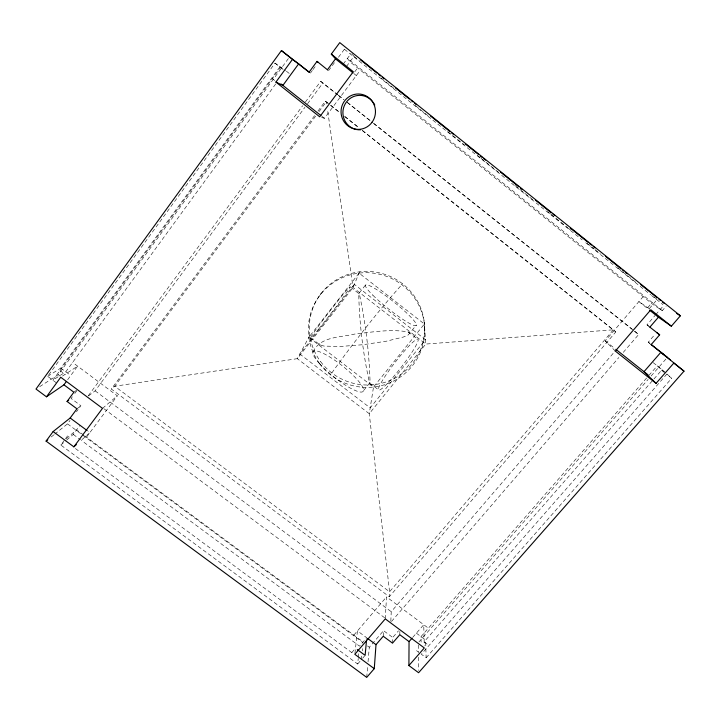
<?xml version="1.0" encoding="UTF-8"?>
<svg xmlns="http://www.w3.org/2000/svg" width="720" height="720" viewBox="0 0 720 720"><rect width="100%" height="100%" fill="white"/><g stroke="black" fill="none" stroke-linecap="round" stroke-linejoin="round"><path stroke-width="0.54" stroke-dasharray="3.6 2.7" d="M399.798 634.725L399.879 631.386M392.508 643.131L392.733 637.479L398.493 630.819M363.546 390.618L370.071 382.527C369.234 352.836 365.607 322.992 359.37 293.958L350.01 286.695M390.816 621.261L391.239 611.703L614.952 351.288M314.577 115.632L111.303 389.016L389.313 596.763L389.565 591.777L369.252 413.703L373.896 384.66M385.272 618.876L386.514 596.907L428.382 628.182M383.247 636.255L383.58 630.675L392.733 637.479M366.714 677.385L367.668 666.234M368.046 661.77L369.288 647.271L383.58 630.675M365.373 285.183L358.74 293.634C359.361 323.541 363.015 353.745 369.531 382.95L378.855 390.105M361.395 659.691L361.827 655.263M362.268 650.835L362.484 648.621M83.799 435.168L76.644 429.876L64.287 440.325L60.795 445.032L357.669 664.002L358.254 658.431M358.371 657.315L358.839 652.86M354.933 653.31L357.462 630.909L366.741 637.785L359.541 646.173L81.396 440.433M359.595 271.836L353.052 287.523L297.315 358.668L114.723 386.244L111.303 389.016M309.861 335.439L297.315 358.668L369.252 413.703L425.79 344.061L424.269 322.245M320.175 294.975L321.102 293.481M56.313 382.77L47.682 376.353L275.004 63.135L285.525 70.497M47.682 376.353L60.786 368.082L280.287 66.348M39.699 386.649L58.221 374.697L289.746 56.673M275.688 83.979L65.772 371.799L52.866 380.205L280.44 67.464L283.824 69.489M67.653 379.746L77.598 366.147L62.487 376.083M72.351 396.801L71.127 398.466L80.901 405.729L76.437 411.777M74.799 393.48L77.859 389.322M310.392 73.125L312.354 70.452M313.011 69.57L316.278 65.115M54.657 434.214L67.5 423.855L70.056 420.408M88.317 395.703L302.661 105.714M305.334 102.096L320.688 81.324L337.896 94.824M328.554 70.677L335.817 60.849M338.454 57.276L344.403 49.239L343.242 47.583M88.479 395.964L95.112 390.843L304.911 107.307M307.584 103.698L322.947 82.926M65.457 438.75L67.788 435.6M343.26 64.035L351.036 53.55M66.618 440.082L73.269 434.421L80.037 425.304M346.491 66.447L353.979 56.367L352.224 53.649M317.934 111.123L325.314 101.196L329.886 104.544M315.648 116.154L114.723 386.244L389.565 591.777L613.35 329.796L615.753 331.992L389.313 596.763M318.996 111.654L326.367 101.745L326.682 103.968M354.69 71.901L358.29 67.086M86.481 437.148L117.324 395.82L72.612 362.421M321.597 117.414L324.423 118.314L360.369 70.146M312.993 351.837C320.625 336.204 340.11 337.608 354.528 334.089C372.258 332.091 390.465 328.842 408.231 331.929L417.474 339.102M310.797 337.815L320.229 345.069L324.081 346.077L339.948 346.509L362.907 344.718L386.361 341.199L403.533 336.987L408.168 334.989L416.457 324.945M353.862 635.112L386.514 596.907M615.33 351.09L605.25 340.938L643.131 296.613M351.783 652.59L355.509 648.252M647.73 307.638L652.158 302.481M649.368 308.574L657.189 299.475L653.679 296.667M391.5 621.477L618.849 357.516M623.25 352.404L638.649 334.53L633.222 330.021M648.747 326.232L647.001 324.837L655.038 315.504M655.767 314.658L663.804 305.325M357.669 664.002L360.774 660.411M362.637 658.251L364.5 656.082M662.31 310.617L347.436 58.392L349.947 61.803L652.923 304.443L662.31 310.617L666.117 306.198M649.71 343.377L648.243 342.162L655.209 334.116M412.713 637.398L423.747 624.726L424.269 645.948M646.623 378.027L421.011 636.633L421.11 642.132M648.837 375.489L657.252 365.85L664.326 372.186M418.959 641.916L648.144 379.413M651.105 376.02L665.892 359.091M426.123 657.792L671.697 378.279L666.693 374.301L421.335 654.228L426.123 657.792L425.637 640.08L653.202 379.818M653.949 378.972L662.076 369.684L666.081 373.266M81.963 439.632L89.874 432.603L88.083 431.271M60.795 445.032L65.79 440.784M102.519 408.348L117.324 395.82M51.228 436.968L53.793 434.898M369.531 382.95L370.071 382.527M76.959 408.816L80.901 405.729M73.872 392.22L76.257 390.474M358.74 293.634L359.37 293.958M649.278 308.7L638.883 301.581L648.666 309.402M67.5 423.855L81.963 434.556M82.863 435.231L362.961 642.582M367.479 645.93L369.288 647.271M73.269 434.421L80.487 439.767M75.402 448.524L353.529 653.886M84.69 435.825L363.141 641.988M59.931 370.503L65.106 374.364M424.17 641.934L428.967 645.516M58.221 374.697L60.003 376.029M103.887 408.699L385.353 618.3M416.538 650.664L418.14 651.852M95.112 390.843L391.239 611.703M60.786 368.082L70.758 375.507M416.385 633.186L425.637 640.08M647.001 324.837L649.188 326.502M321.822 116.253L324.423 118.314M605.25 340.938L614.943 348.624M272.295 78.651L274.626 80.496M330.768 105.246L339.57 112.239M344.853 116.433L358.938 127.629M362.457 130.428L613.35 329.796L425.79 344.061L353.052 287.523L327.483 109.53M325.314 101.196L329.706 104.697M330.588 105.39L339.39 112.383M344.673 116.586L358.758 127.773M362.277 130.572L615.753 331.992M286.389 71.19L289.872 73.962M653.22 362.655L662.076 369.684M275.004 63.135L284.328 70.551M661.68 370.323L664.182 372.312M338.769 95.526L344.043 99.729M347.562 102.528L370.413 120.726M373.932 123.525L632.349 329.319M320.688 81.324L337.374 94.608M338.256 95.31L343.53 99.504M347.04 102.303L372.51 122.589M373.392 123.291L638.649 334.53M648.243 342.162L649.98 343.548M353.727 73.467L356.337 75.555L354.654 73.422M353.979 56.367L359.235 60.579M381.141 78.147L394.29 88.686M415.323 105.552L429.345 116.793M447.741 131.544L464.391 144.9M477.54 155.439L480.168 157.545M481.041 158.247L499.446 173.007M515.223 185.652L534.501 201.105M547.641 211.644L550.278 213.759M551.151 214.461L567.801 227.808M568.674 228.51L570.429 229.914M587.079 243.27L594.09 248.886M594.963 249.588L600.228 253.809M617.751 267.858L631.773 279.099M632.646 279.801L636.156 282.618M344.403 49.239L582.201 239.895M585.711 242.712L614.664 265.923M615.546 266.625L650.646 294.768M651.519 295.47L662.931 304.614M408.231 331.929L409.752 333.27M666.882 373.977L671.697 378.279M319.455 343.62L320.229 345.069M418.248 644.985L418.338 652.752M418.392 657.189L418.563 670.509M331.812 372.942A99.189 8.082 -52.3 0 1 402.606 283.842M359.064 273.123L308.835 337.338L373.518 387.036L424.395 324.027L359.064 273.123M354.357 284.382L299.826 354.033L370.179 407.907L425.484 339.696L354.357 284.382M319.698 363.753A58.293 57.294 13.9 0 0 419.922 353.385A58.293 57.294 13.9 0 0 359.982 273.015A58.293 57.294 13.9 0 0 319.698 363.753M318.951 328.68A32.346 1.188 -52.3 0 0 350.181 286.983A32.346 1.188 -52.3 0 0 322.335 320.958A32.346 1.188 -52.3 0 0 318.951 328.68M388.539 382.275A32.112 3.915 -52.3 0 0 418.203 339.84A32.112 3.915 -52.3 0 0 388.197 371.736A32.112 3.915 -52.3 0 0 388.539 382.275M372.915 295.29A32.49 4.383 38.5 0 0 415.62 325.746A32.49 4.383 38.5 0 0 384.147 294.642A32.49 4.383 38.5 0 0 372.915 295.29M319.203 363.294A31.968 6.966 38.5 0 0 362.286 391.941A31.968 6.966 38.5 0 0 333.108 359.109A31.968 6.966 38.5 0 0 319.203 363.294M320.616 361.611A57.708 56.736 13.9 0 0 419.841 351.315A57.708 56.736 13.9 0 0 360.504 271.737A57.708 56.736 13.9 0 0 320.616 361.611"/><path stroke-width="1.08" d="M684 371.151L673.848 363.06L656.055 383.364L644.013 371.664L660.861 352.314L684 371.151L418.59 672.723L408.906 665.55L409.05 641.61L411.984 638.244M309.537 72.441L281.421 50.58L36 389.043L46.467 396.81L63.936 384.831L73.872 392.22L67.068 401.472L76.959 408.816L70.173 418.005L53.136 431.55L46.089 441.117L366.714 677.385L374.274 668.673L376.002 644.652L383.247 636.255L392.508 643.131L399.798 634.725L409.05 641.61M366.543 639.981L365.121 655.362L357.255 649.548M46.467 396.81L60.732 377.235L102.519 408.348L73.854 446.841L53.136 431.55M649.476 310.059L658.422 317.214L671.364 326.196L680.382 315.792L339.777 42.615L331.308 54.108L353.304 71.712L319.707 116.811L275.913 82.098L292.473 59.382L281.421 50.58M63.936 384.831L66.42 381.438M292.473 59.382L298.638 63.864L282.897 85.392L275.913 82.098M327.699 69.993L317.034 61.371L309.087 72.18L298.638 63.864M327.474 69.705L335.484 58.869L331.308 54.108M649.926 327.06L658.422 317.214M649.62 326.925L659.646 334.818L651.177 344.592L670.527 360.009M408.906 665.55L424.314 647.955L385.272 618.876L354.825 654.318L374.274 668.673M73.854 446.841L76.338 444.627M46.089 441.117L47.799 439.731M67.068 401.472L68.688 400.266M676.701 313.47L680.382 315.792M70.173 418.005L87.192 430.614M367.587 638.415L376.002 644.652M656.604 332.505L659.646 334.818M281.151 84.015L320.958 115.569M615.825 349.317L648.036 374.85M656.055 383.364L615.33 351.09L650.835 309.762L671.364 326.196M650.853 344.241L667.368 357.39M335.484 58.869L352.863 72.774M360.387 59.76L377.019 73.098M378.774 74.502L380.52 75.906M382.275 77.31L384.021 78.714M395.397 87.84L409.41 99.072M411.156 100.476L412.911 101.88M414.657 103.284L416.412 104.688M430.416 115.92L449.676 131.364M451.422 132.768L453.177 134.172M465.426 144L478.557 154.53M480.312 155.934L482.058 157.338M483.813 158.742L485.559 160.146M500.445 172.08L518.823 186.822M520.578 188.226L522.324 189.63M535.455 200.16L551.214 212.796M552.96 214.2L554.715 215.604M570.465 228.24L587.979 242.28M589.725 243.684L591.48 245.088M593.226 246.492L594.981 247.896M605.484 256.32L620.361 268.254M622.116 269.658L623.862 271.062M625.617 272.466L627.363 273.87M640.494 284.4L657.126 297.738M658.881 299.142L660.627 300.546M662.382 301.95L664.128 303.354M317.034 61.371L318.24 62.451M360.666 129.807A17.235 16.767 -88.8 0 1 344.223 105.912A17.235 16.767 -88.8 0 1 372.348 101.313M373.041 102.186A17.235 16.767 -88.8 0 1 374.76 105.084M371.862 122.517A17.703 17.217 -89.1 0 0 360.576 94.14A17.703 17.217 -89.1 0 0 342.324 118.404A17.703 17.217 -89.1 0 0 371.862 122.517"/></g></svg>
